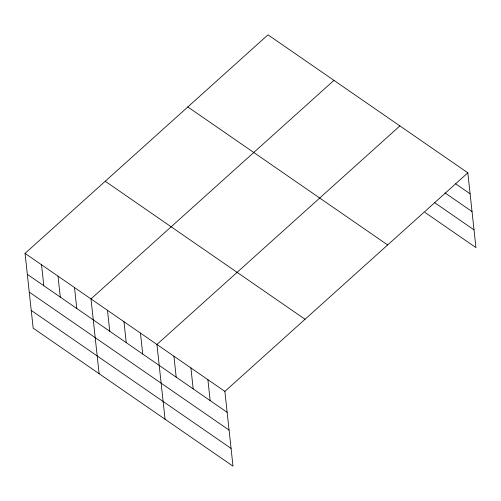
<?xml version="1.0" encoding="UTF-8"?>
<svg xmlns="http://www.w3.org/2000/svg" width="501" height="501" viewBox="0 0 501 501"><rect width="100%" height="100%" fill="white"/><g stroke="black" fill="none" stroke-linecap="round" stroke-linejoin="round"><path stroke-width="0.75" d="M25.05 253.381L224.874 391.394L232.996 466.174L33.172 328.161L25.05 253.381L268.004 34.826L467.828 172.839L475.95 247.619L424.992 212.43M333.942 80.367L90.994 298.922L99.117 373.708M399.886 125.914L156.932 344.469L165.061 419.249M224.874 391.394L467.828 172.839M455.634 183.804L470.101 193.799M444.982 192.879L472.03 211.56M434.386 202.485L474.021 229.859M187.825 106.945L387.655 244.964M105.223 181.256L305.046 319.269M27.33 274.335L227.153 412.354M29.258 292.102L229.082 430.115M31.244 310.401L231.067 448.414M207.89 379.664L210.169 400.625M190.906 367.934L193.179 388.889M173.922 356.198L176.195 377.159M140.449 333.084L142.729 354.044M123.966 321.698L126.239 342.659M107.477 310.307L109.757 331.267M74.505 287.536L76.785 308.497M58.022 276.151L60.295 297.112M41.533 264.766L43.812 285.727"/></g></svg>
